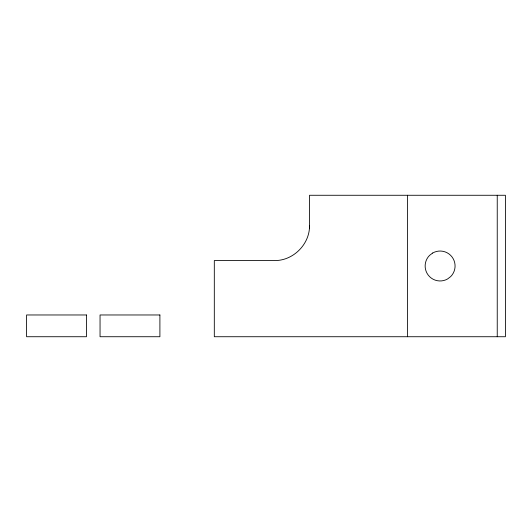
<?xml version="1.0" encoding="UTF-8"?>
<svg xmlns="http://www.w3.org/2000/svg" width="532" height="532" viewBox="0 0 532 532"><rect width="100%" height="100%" fill="white"/><g stroke="black" fill="none" stroke-linecap="round" stroke-linejoin="round"><path stroke-width="0.8" d="M309.524 225.375C309.923 244.181 293.152 260.953 274.346 260.56L214.31 260.56L214.31 336.729L505.4 336.729L505.4 195.271L309.524 195.271L309.524 228.341M497.24 195.271L497.24 336.729M407.465 195.271L407.465 336.729M432.629 253.039L429.53 255.42A14.963 14.963 0 0 0 447.592 278.961L450.69 276.58A14.963 14.963 0 0 0 432.629 253.039M86.45 314.971L26.6 314.971L26.6 336.729L86.45 336.729L86.45 314.971M159.899 314.971L100.049 314.971L100.049 336.729L159.899 336.729L159.899 314.971"/></g></svg>
